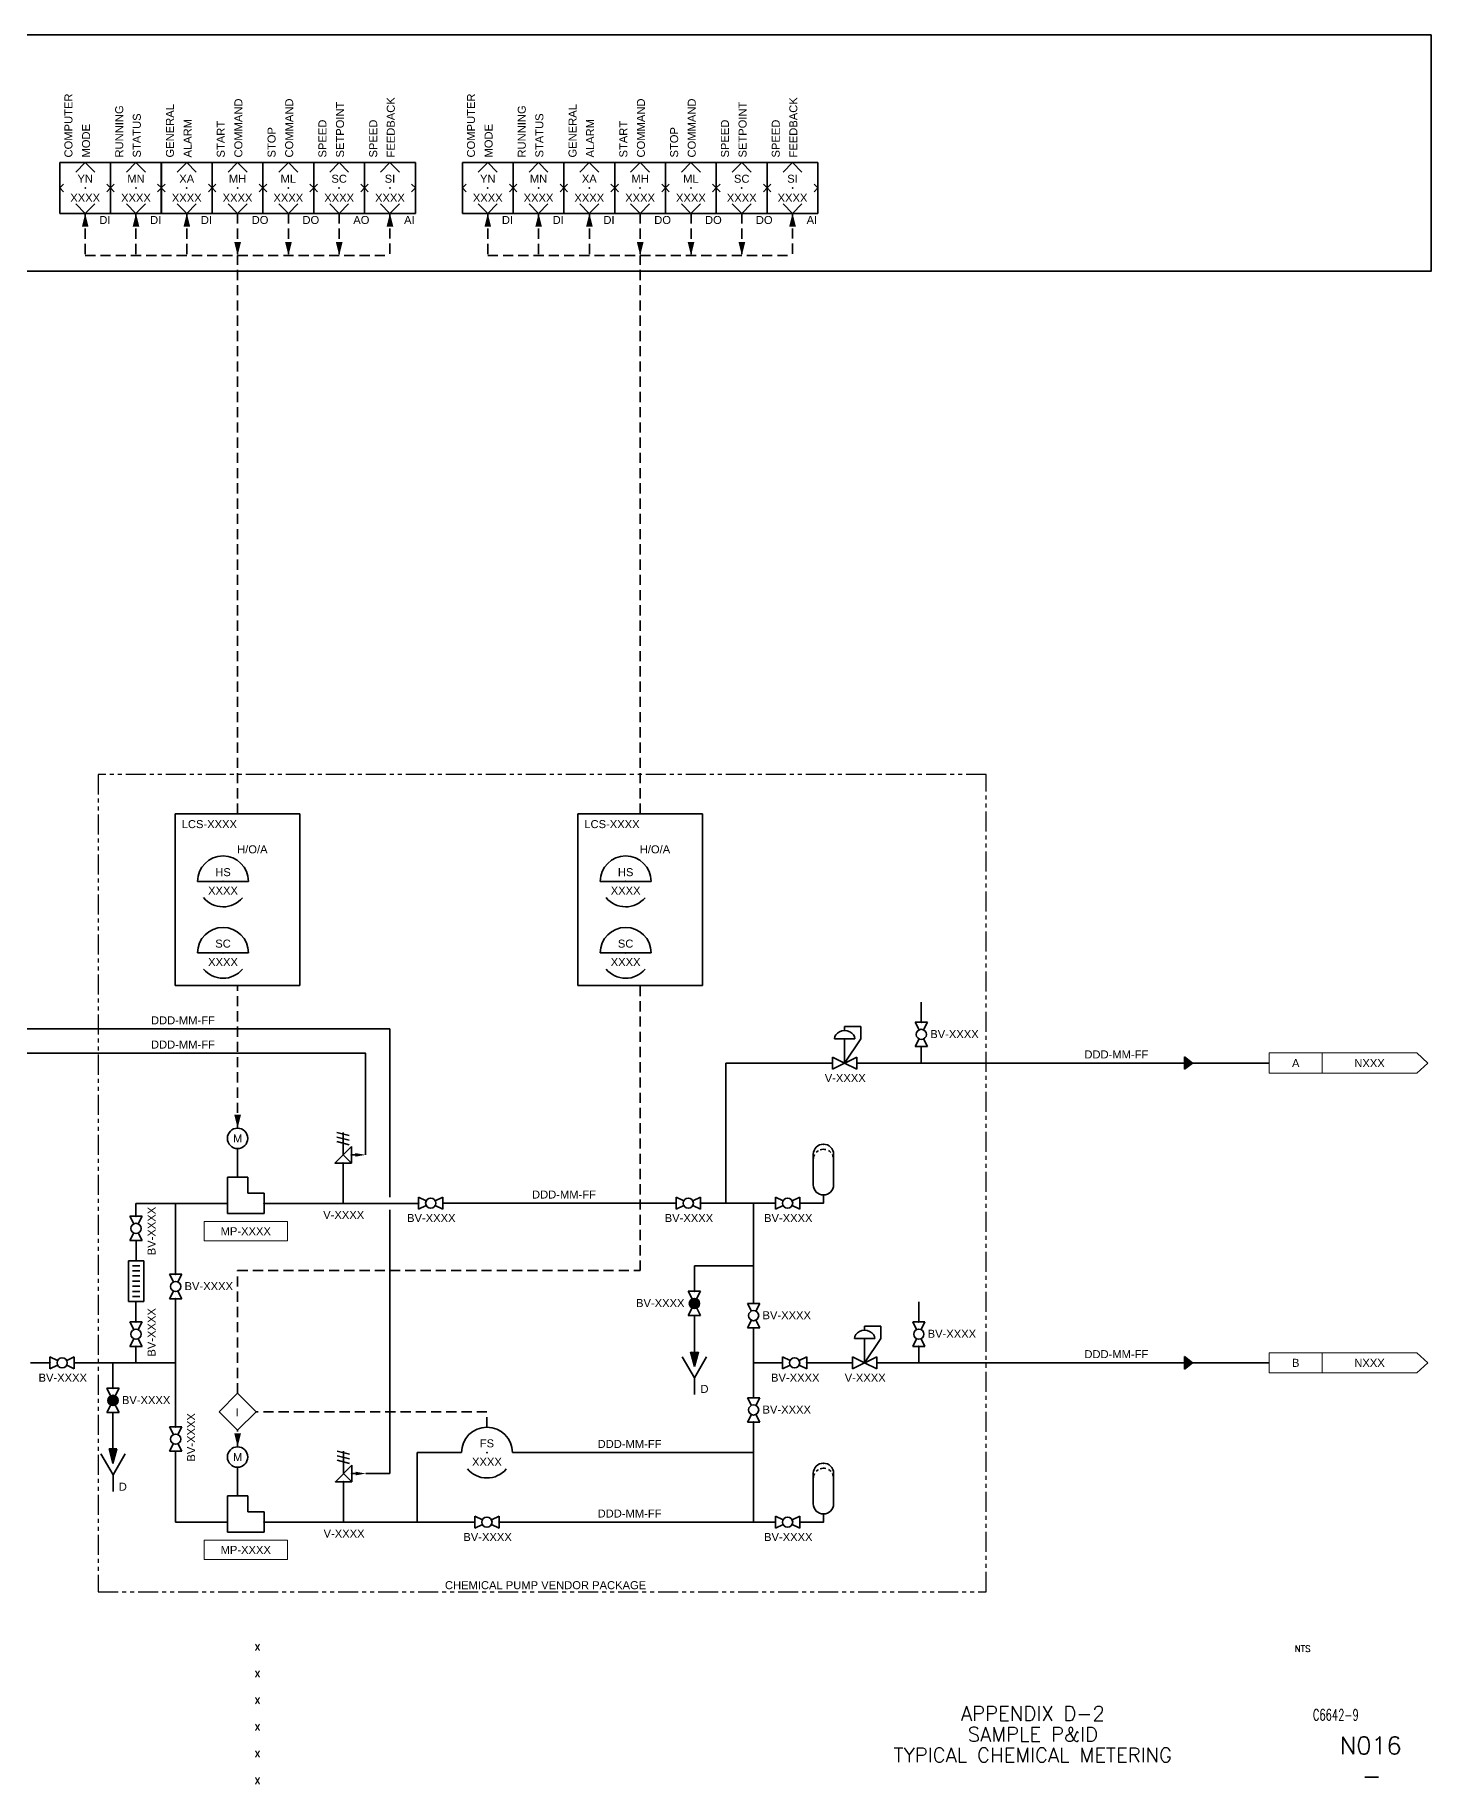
# Paper-space layout '06-Typical Chemical Metering - A1 Sheet' of a CAD drawing. Extents: x 49 to 816, y 22 to 569.
# Drawn here: x 380 to 816, y 23 to 569 of the extents above; entities that cross this region are included whole.
import ezdxf
from ezdxf.enums import TextEntityAlignment as Align

# ---------------------------------------------------------------- set-up
doc = ezdxf.new("R2010")
doc.units = 0
doc.linetypes.add('HIDDEN2', pattern=[4.7625, 3.175, -1.5875])
doc.linetypes.add('PHANTOM2', pattern=[1.25, 0.625, -0.125, 0.125, -0.125, 0.125, -0.125])
doc.layers.add('BOR-A1', color=7, linetype='Continuous')
for name, color, linetype, lineweight in [('D-EQPM', 4, 'Continuous', 35), ('D-MINOR', 4, 'Continuous', 35), ('D-VALV', 4, 'Continuous', 35), ('G-ANNO-SYMB', 1, 'Continuous', 13), ('N-ANNO-TEXT', 3, 'Continuous', 18), ('N-INST', 4, 'Continuous', 35), ('N-SGNL-ELEC', 4, 'HIDDEN2', 35), ('N-VNDR', 3, 'PHANTOM2', 25)]:
    doc.layers.add(name, color=color, linetype=linetype, lineweight=lineweight)
doc.styles.add('_CGS_2-5_NOTES', font='arial.ttf', dxfattribs={"height": 2.5})
doc.styles.add('_CGS_2-5_SYMBOL', font='arial.ttf', dxfattribs={"height": 2.5})
doc.styles.add('STD2-0', font='simplex.shx', dxfattribs={"height": 2})
doc.styles.add('STD3-5', font='simplex.shx', dxfattribs={"height": 3.5})
doc.styles.add('STD4-5', font='simplex.shx', dxfattribs={"height": 4.5})
doc.styles.add('STD5-5', font='SIMPLEX')

# ---------------------------------------------------------------- blocks, each defined once
blk = doc.blocks.new('CGS A1 TITLE ATT')
at = {"layer": 'BOR-A1', "color": 1}
for tag, p, height, style in [('DATE', (448.47, 64.4), 2, 'STD2-0'), ('DRAWN', (448.47, 56.08), 2, 'STD2-0'), ('DESIGNER', (448.47, 47.76), 2, 'STD2-0'), ('FILE', (783.85, 42.55), 3.5, 'STD3-5'), ('CHECKED', (448.47, 39.44), 2, 'STD2-0'), ('ENGINEER', (448.47, 31.12), 2, 'STD2-0'), ('AD909', (787.49, 32), 5.5, 'STD5-5'), ('APPROVED', (448.47, 22.72), 2, 'STD2-0')]:
    blk.add_attdef(tag, p, '', height=height, dxfattribs=dict(at, style=style))
at = {"layer": 'BOR-A1', "color": 1, "style": 'STD2-0', "flags": 4}
blk.add_attdef('SCALE', (773.37, 64), '', height=2, dxfattribs=at)
at = {"layer": 'BOR-A1', "color": 1, "style": 'STD4-5'}
for tag, p in [('TITLE-1', (691.59, 44.75)), ('TITLE-2', (691.59, 38.25)), ('TITLE-3', (691.59, 31.75)), ('TITLE-4', (691.59, 25.25))]:
    blk.add_attdef(tag, text='', height=4.5, dxfattribs=at).set_placement(p, align=Align.MIDDLE_CENTER)
at = {"layer": 'BOR-A1', "color": 1, "style": 'STD5-5'}
blk.add_attdef('999', text='', height=5.5, dxfattribs=at).set_placement((800.49, 22.5), align=Align.RIGHT)
blk = doc.blocks.new('_D_VALVE_BALL - NORMALLY OPEN')
for p, q in [((2.39, 0.71), (0, 1.9)), ((0, 1.9), (0, -1.9)), ((5.23, 0.71), (7.62, 1.9)), ((7.62, 1.9), (7.62, -1.9)), ((0, -1.9), (2.39, -0.71)), ((7.62, -1.9), (5.23, -0.71))]:
    blk.add_line(p, q)
blk.add_circle((3.81, 0), 1.59)
for p in [(0, 0), (7.62, 0)]:
    blk.add_point(p)
blk = doc.blocks.new('_D_VALVE_BALL - NORMALLY CLOSED')
h = blk.add_hatch(color=256)
edge = h.paths.add_edge_path()
edge.add_arc((3.81, 0), 1.589, 0, 360)
for p, q in [((7.62, -1.905), (0, 1.905)), ((0, 1.905), (0, -1.905)), ((0, -1.905), (3.81, 0)), ((3.81, 0), (7.62, 1.905)), ((7.62, 1.905), (7.62, -1.905))]:
    blk.add_line(p, q)
blk.add_circle((3.81, 0), 1.589)
for p in [(0, 0), (3.81, 0), (7.62, 0)]:
    blk.add_point(p)
blk = doc.blocks.new('_N_INST_FIELD_OP ACCESS')
for start, end in [(0, 180), (219.6995, 319.7606)]:
    blk.add_arc((0, 0), 7.94, start, end)
blk.add_point((0, 0))
at = {"style": '_CGS_2-5_SYMBOL'}
blk.add_attdef('ABB', (4.41, 8.76), '', height=2.5, dxfattribs=at)
for tag, p in [('TAG', (0, 1.63)), ('NO', (0, -4.12))]:
    blk.add_attdef(tag, text='', height=2.5, dxfattribs=at).set_placement(p, align=Align.CENTER)
blk = doc.blocks.new('_D_VALVE_RELIEF - PRESSURE')
for p, q in [((1.8796, 12.4333), (-1.9558, 13.3477)), ((-1.9558, 11.9507), (1.8796, 10.9855)), ((0, 6.4135), (0, 13.3477)), ((1.8796, 9.5885), (-1.9558, 10.5283)), ((2.5527, 3.8608), (-0.0127, 6.4008)), ((2.5527, 6.4008), (4.6101, 6.4008)), ((0, 3.8608), (0, 0))]:
    blk.add_line(p, q)
at = {"flags": 128}
blk.add_lwpolyline([(2.5527, 8.9662), (2.5527, 3.8608), (-2.5527, 3.8608)], close=True, dxfattribs=at)
for p in [(2.5527, 6.4008), (-0.0127, 3.8608)]:
    blk.add_point(p)
blk.add_solid([(3.8227, 5.842), (6.9977, 6.4008), (3.8227, 6.9596)])
blk = doc.blocks.new('_N_INST_PANEL_OP ACCESS')
blk.add_line((-7.95, 0), (7.95, 0))
for start, end in [(0, 180), (219.6995, 319.7606)]:
    blk.add_arc((0, 0), 7.94, start, end)
at = {"ltscale": 0.0508}
blk.add_point((0, 0), dxfattribs=at)
at = {"style": '_CGS_2-5_SYMBOL'}
blk.add_attdef('ABB', (4.41, 8.76), '', height=2.5, dxfattribs=at)
for tag, p in [('TAG', (0, 1.63)), ('NO', (0, -4.12))]:
    blk.add_attdef(tag, text='', height=2.5, dxfattribs=at).set_placement(p, align=Align.CENTER)
blk = doc.blocks.new('_N_PLC_FIELD_OP ACCESS')
for p, q in [((-7.94, 15.87), (7.94, 15.87)), ((-7.94, 0), (-7.94, 15.87)), ((0, 15.87), (-2.96, 12.91)), ((2.96, 12.91), (0, 15.87)), ((7.94, 0), (7.94, 15.87)), ((-6.76, 9.11), (-7.94, 7.94)), ((-7.94, 7.94), (-6.76, 6.76)), ((7.94, 7.94), (6.76, 9.11)), ((6.76, 6.76), (7.94, 7.94)), ((7.94, 0), (-7.94, 0)), ((-2.96, 2.96), (0, 0)), ((0, 0), (2.96, 2.96))]:
    blk.add_line(p, q)
blk.add_point((0, 7.94))
at = {"style": '_CGS_2-5_SYMBOL'}
for tag, p in [('DESCRIPTION1', (-3.99, 16.48)), ('DESCRIPTION2', (1.51, 16.48)), ('DESCRIPTION3', (7.01, 16.48))]:
    blk.add_attdef(tag, p, '', height=2.5, rotation=90, dxfattribs=at)
for tag, p in [('TAG', (0, 9.57)), ('NO', (0, 3.62))]:
    blk.add_attdef(tag, text='', height=2.5, dxfattribs=at).set_placement(p, align=Align.CENTER)
blk.add_attdef('ABB', (4.41, -3.31), '', height=2.5, dxfattribs=at)
blk = doc.blocks.new('REFa')
for p, q in [((29.5148, 3.175), (0, 3.175)), ((0, -3.175), (0, 3.175)), ((32.9692, 0), (29.5148, 3.175)), ((29.5148, -3.175), (32.9692, 0)), ((0, -3.175), (29.5148, -3.175))]:
    blk.add_line(p, q)
at = {"style": '_CGS_2-5_NOTES'}
blk.add_attdef('A', text='', height=2.5, dxfattribs=at).set_placement((14.7574, 0), align=Align.MIDDLE_CENTER)
blk = doc.blocks.new('REFb')
for p, q in [((0, 3.175), (0, -3.175)), ((0, 3.175), (16.6116, 3.175)), ((16.6116, -3.175), (16.6116, 3.175)), ((16.6116, -3.175), (0, -3.175))]:
    blk.add_line(p, q)
at = {"style": '_CGS_2-5_SYMBOL'}
blk.add_attdef('A', text='', height=2.5, dxfattribs=at).set_placement((8.3058, 0), align=Align.MIDDLE_CENTER)
blk = doc.blocks.new('_D_MISC_PULSATION DAMPER')
for p, q in [((-3.18, 5.71), (-3.18, 15.24)), ((3.18, 5.71), (3.18, 15.24)), ((-0.02, 0), (-0.02, 2.57))]:
    blk.add_line(p, q)
at = {"extrusion": (0, 0, -1)}
for centre, start, end in [((0.01, 15.24), 0, 180), ((0.01, 13.65), 44.5147, 59.8098), ((0.01, 13.65), 72.1985, 104.5048), ((0.01, 13.65), 119.303, 137.5341), ((0.01, 13.65), 0, 29.609), ((0.01, 13.65), 151.5521, 180)]:
    blk.add_arc(centre, 3.17, start, end, dxfattribs=at)
blk.add_arc((-0.01, 5.71), 3.17, 180, 0)
for p in [(0, 18.41), (0, 0)]:
    blk.add_point(p)
blk = doc.blocks.new('_D_MISC_DRAIN')
for p, q in [((-0.1, -4.6), (-1.32, 0)), ((-1.32, 0), (1.14, 0)), ((-0.1, -4.6), (-1.02, 0)), ((-0.1, -4.6), (-0.74, 0)), ((-0.1, -4.6), (-0.41, 0)), ((-0.1, -4.6), (1.14, 0)), ((-0.1, -4.6), (0.71, 0)), ((-0.1, -4.6), (0.33, 0)), ((0, 0), (-0.1, -4.6)), ((-0.08, -8.13), (-3.89, -1.55)), ((-0.08, -8.13), (3.73, -1.55)), ((-0.08, -8.13), (-0.08, -13.36))]:
    blk.add_line(p, q)
at = {"style": '_CGS_2-5_SYMBOL'}
blk.add_text('D', height=2.5, dxfattribs=at).set_placement((1.72, -11.85), align=Align.MIDDLE_LEFT)
blk = doc.blocks.new('_D_PUMP_RECIPROCATING - METERING (POSITIVE DISPLACEMENT)')
at = {"ltscale": 0.0508}
for p, q in [((0, -3.17), (0, 8.26)), ((0, 8.26), (6.35, 8.26)), ((6.35, 8.26), (6.35, 3.18)), ((6.35, 3.18), (11.43, 3.18)), ((11.43, 3.18), (11.43, -3.17)), ((11.43, -3.17), (0, -3.17))]:
    blk.add_line(p, q, dxfattribs=at)
for p in [(0, 0), (11.43, 0)]:
    blk.add_point(p, dxfattribs=at)
at = {"style": '_CGS_2-5_SYMBOL'}
blk.add_attdef('XX', text='', height=2.5, dxfattribs=at).set_placement((12.74, -4.1), align=Align.TOP_LEFT)
blk = doc.blocks.new('_D_VALVE_PRESSURE REDUCING - SELF CONTAINED')
for p, q in [((8.89, 11.43), (3.81, 11.43)), ((3.81, 11.43), (3.81, 10.13)), ((8.89, 7.62), (8.89, 11.43)), ((0.63, 7.59), (6.99, 7.59)), ((3.81, 0), (8.89, 7.62)), ((3.81, 0), (3.81, 7.59)), ((3.81, 0), (0, 1.9)), ((0, 1.9), (0, -1.9)), ((0, -1.9), (7.62, 1.9)), ((7.62, -1.9), (3.81, 0)), ((7.62, 1.9), (7.62, -1.9))]:
    blk.add_line(p, q)
blk.add_ellipse((3.8, 7.6), major_axis=(3.18, 0), ratio=0.8, start_param=0, end_param=3.141593)
blk = doc.blocks.new('_D_ACTUATOR_ELECTRIC MOTOR')
at = {"flags": 128}
blk.add_lwpolyline([(0, 0), (0, 8.89)], dxfattribs=at)
blk.add_circle((0, 12.08), 3.18)
blk.add_point((0, 0))
at = {"style": '_CGS_2-5_SYMBOL'}
blk.add_text('M', height=2.5, dxfattribs=at).set_placement((0.02, 12.04), align=Align.MIDDLE_CENTER)
blk.add_attdef('XXX', text='', height=2.5, dxfattribs=at).set_placement((0.74, 8.07), align=Align.TOP_LEFT)
blk = doc.blocks.new('_D_MISC_CALIBRATION COLUMN')
for p, q in [((-2.3368, 19.05), (-2.3368, 6.35)), ((2.4384, 19.05), (-2.3114, 19.05)), ((1.1684, 17.5514), (-1.0668, 17.5514)), ((2.4384, 19.05), (2.4384, 6.35)), ((1.1684, 15.9512), (-1.0668, 15.9512)), ((1.1684, 14.351), (-1.0668, 14.351)), ((1.1684, 12.7508), (-1.0668, 12.7508)), ((1.1684, 11.1506), (-1.0668, 11.1506)), ((2.4384, 6.35), (-2.3114, 6.35)), ((1.1684, 9.5504), (-1.0668, 9.5504)), ((1.1684, 7.9502), (-1.0668, 7.9502)), ((0, 6.35), (0, 0))]:
    blk.add_line(p, q)

psp = doc.layouts.new('06-Typical Chemical Metering - A1 Sheet')

# ---------------------------------------------------------------- linework, layer by layer
at = {"layer": 'D-MINOR'}
for p, q in [((595.69, 204.15), (595.69, 247.89)), ((595.69, 247.89), (628.97, 247.89)), ((636.59, 247.89), (765.42, 247.89)), ((476.09, 212.82), (476.09, 204.05)), ((439.93, 204.05), (411.36, 204.05)), ((411.36, 200.06), (411.36, 204.05)), ((423.75, 204.05), (423.75, 181.93)), ((499.63, 204.05), (451.36, 204.05)), ((580.12, 204.15), (507.25, 204.15)), ((611.16, 204.15), (587.74, 204.15)), ((604.34, 204.15), (604.34, 172.82)), ((618.78, 204.15), (626.16, 204.15)), ((490.63, 119.69), (490.63, 202.05)), ((411.42, 186.09), (411.42, 192.44)), ((585.84, 184.58), (604.34, 184.58)), ((423.75, 174.31), (423.75, 154.28)), ((585.84, 169.01), (585.84, 157.72)), ((604.34, 165.2), (604.34, 143.36)), ((411.36, 159.42), (411.36, 154.28)), ((384.47, 154.28), (378.39, 154.28)), ((392.09, 154.28), (423.75, 154.28)), ((404.17, 146.34), (404.17, 154.28)), ((423.75, 134.26), (423.75, 154.28)), ((613.34, 154.28), (604.34, 154.28)), ((620.96, 154.28), (635.2, 154.28)), ((642.82, 154.28), (765.42, 154.28)), ((404.17, 138.72), (404.17, 127.43)), ((604.34, 135.74), (604.34, 104.52)), ((423.75, 104.52), (423.75, 126.64)), ((513.08, 126.24), (499.26, 126.24)), ((499.26, 126.24), (499.26, 104.52)), ((528.95, 126.24), (604.34, 126.24)), ((483.21, 119.69), (490.63, 119.69)), ((423.75, 104.52), (439.93, 104.52)), ((517.2, 104.52), (451.36, 104.52)), ((524.82, 104.52), (611.16, 104.52)), ((618.78, 104.52), (626.16, 104.52))]:
    psp.add_line(p, q, dxfattribs=at)
at = {"layer": 'D-MINOR', "ltscale": 0.001}
for p, q in [((738.93, 245.95), (738.93, 249.84)), ((738.93, 249.84), (741.42, 247.89)), ((741.42, 247.89), (738.93, 245.95)), ((738.93, 152.33), (738.93, 156.23)), ((738.93, 156.23), (741.42, 154.28)), ((741.42, 154.28), (738.93, 152.33))]:
    psp.add_line(p, q, dxfattribs=at)
at = {"layer": 'D-MINOR'}
for points in [[(353.16, 239.24), (353.16, 258.55), (490.63, 258.55), (490.63, 206.05)], [(359.24, 239.24), (359.24, 250.98), (483.08, 250.98), (483.08, 219.22)]]:
    psp.add_lwpolyline(points, dxfattribs=at)
at = {"layer": 'D-MINOR', "ltscale": 0.1, "extrusion": (0, 0, -1)}
for points in [[(-738.93, 245.95), (-738.93, 249.84), (-741.42, 247.89)], [(-738.93, 152.33), (-738.93, 156.23), (-741.42, 154.28)]]:
    psp.add_solid(points, dxfattribs=at)
at = {"layer": 'N-ANNO-TEXT', "color": 4}
for points in [[(458.65, 192.37), (432.65, 192.37), (432.65, 198.37), (458.65, 198.37)], [(458.65, 92.84), (432.65, 92.84), (432.65, 98.84), (458.65, 98.84)]]:
    psp.add_lwpolyline(points, close=True, dxfattribs=at)
at = {"layer": 'N-INST'}
for p, q in [((423.64, 325.78), (462.57, 325.78)), ((423.64, 272.13), (423.64, 325.78)), ((462.57, 325.78), (462.57, 272.13)), ((549.44, 325.78), (588.37, 325.78)), ((549.44, 272.13), (549.44, 325.78)), ((588.37, 325.78), (588.37, 272.13)), ((423.64, 272.13), (462.57, 272.13)), ((549.44, 272.13), (588.37, 272.13)), ((656.74, 260.66), (656.74, 266.92)), ((656.74, 253.04), (656.74, 247.89)), ((585.84, 176.63), (585.84, 184.58)), ((655.94, 167.04), (655.94, 173.31)), ((655.94, 159.42), (655.94, 154.28)), ((585.85, 149.6), (582.04, 156.17)), ((585.83, 153.13), (584.61, 157.72)), ((585.83, 153.13), (584.91, 157.72)), ((585.83, 153.13), (585.19, 157.72)), ((585.83, 153.13), (585.52, 157.72)), ((585.83, 153.13), (587.07, 157.72)), ((585.83, 153.13), (586.64, 157.72)), ((585.83, 153.13), (586.26, 157.72)), ((585.93, 157.72), (585.83, 153.13)), ((585.85, 149.6), (589.66, 156.17)), ((585.85, 149.6), (585.85, 144.36)), ((476.21, 113.29), (476.21, 104.52))]:
    psp.add_line(p, q, dxfattribs=at)
psp.add_lwpolyline([(48.99, 569), (816, 569), (816, 495.21), (48.99, 495.21)], close=True, dxfattribs=at)
at = {"layer": 'N-INST', "flags": 128}
psp.add_lwpolyline([(437.32, 138.99), (443.11, 133.21), (448.89, 138.99), (443.11, 144.77)], close=True, dxfattribs=at)
at = {"layer": 'N-SGNL-ELEC'}
for p, q in [((395.49, 513.28), (395.49, 500.11)), ((411.36, 513.28), (411.36, 500.11)), ((427.24, 513.28), (427.24, 500.11)), ((443.11, 513.28), (443.11, 500.11)), ((458.99, 513.28), (458.99, 500.11)), ((474.86, 513.28), (474.86, 500.11)), ((490.72, 513.35), (490.72, 500.11)), ((521.28, 513.28), (521.28, 500.11)), ((537.16, 513.28), (537.16, 500.11)), ((553.03, 513.28), (553.03, 500.11)), ((568.91, 513.28), (568.91, 500.11)), ((584.78, 513.28), (584.78, 500.11)), ((600.66, 513.28), (600.66, 500.11)), ((616.51, 513.35), (616.51, 500.11)), ((395.49, 500.11), (490.72, 500.11)), ((443.11, 325.78), (443.11, 500.11)), ((521.28, 500.11), (616.51, 500.11)), ((568.91, 325.78), (568.91, 500.11)), ((443.1, 227.56), (443.11, 272.13)), ((568.91, 183.07), (568.91, 272.13)), ((443.11, 144.77), (443.11, 183.07)), ((443.11, 183.07), (568.91, 183.07)), ((521.01, 138.99), (448.89, 138.99)), ((521.01, 134.17), (521.01, 138.99)), ((443.11, 128.02), (443.11, 133.21))]:
    psp.add_line(p, q, dxfattribs=at)
at = {"layer": 'N-SGNL-ELEC', "linetype": 'Continuous'}
for points in [[(395.49, 513.28, 0, 2.1, 0), (395.49, 509.08, 2.1, 2.1, 0)], [(411.36, 513.28, 0, 2.1, 0), (411.36, 509.08, 2.1, 2.1, 0)], [(427.24, 513.28, 0, 2.1, 0), (427.24, 509.08, 2.1, 2.1, 0)], [(490.72, 513.35, 0, 2.1, 0), (490.72, 509.15, 2.1, 2.1, 0)], [(521.28, 513.28, 0, 2.1, 0), (521.28, 509.08, 2.1, 2.1, 0)], [(537.16, 513.28, 0, 2.1, 0), (537.16, 509.08, 2.1, 2.1, 0)], [(553.03, 513.28, 0, 2.1, 0), (553.03, 509.08, 2.1, 2.1, 0)], [(616.51, 513.35, 0, 2.1, 0), (616.51, 509.15, 2.1, 2.1, 0)], [(443.11, 500.11, 0, 2.1, 0), (443.11, 504.31, 2.1, 2.1, 0)], [(458.99, 500.11, 0, 2.1, 0), (458.99, 504.31, 2.1, 2.1, 0)], [(474.86, 500.11, 0, 2.1, 0), (474.86, 504.31, 2.1, 2.1, 0)], [(568.91, 500.11, 0, 2.1, 0), (568.91, 504.31, 2.1, 2.1, 0)], [(584.78, 500.11, 0, 2.1, 0), (584.78, 504.31, 2.1, 2.1, 0)], [(600.66, 500.11, 0, 2.1, 0), (600.66, 504.31, 2.1, 2.1, 0)], [(443.11, 227.56, 0, 2.1, 0), (443.11, 231.76, 2.1, 2.1, 0)], [(443.11, 128.02, 0, 2.1, 0), (443.11, 132.22, 2.1, 2.1, 0)]]:
    psp.add_lwpolyline(points, format="xyseb", dxfattribs=at)
at = {"layer": 'N-VNDR', "linetype": 'PHANTOM2', "ltscale": 10}
psp.add_lwpolyline([(676.95, 338.02), (399.51, 338.02), (399.51, 82.7), (676.95, 82.7)], close=True, dxfattribs=at)

# ---------------------------------------------------------------- block references
ref = psp.add_blockref('CGS A1 TITLE ATT', (0, 0))
ref.add_attrib('TITLE-1', 'APPENDIX D-2', dxfattribs={"layer": 'BOR-A1', "color": 1, "height": 4.5, "style": 'STD4-5'}).set_placement((691.59, 44.75), align=Align.MIDDLE_CENTER)
ref.add_attrib('TITLE-2', 'SAMPLE P&ID', dxfattribs={"layer": 'BOR-A1', "color": 1, "height": 4.5, "style": 'STD4-5'}).set_placement((691.59, 38.25), align=Align.MIDDLE_CENTER)
ref.add_attrib('TITLE-3', 'TYPICAL CHEMICAL METERING', dxfattribs={"layer": 'BOR-A1', "color": 1, "height": 4.5, "style": 'STD4-5'}).set_placement((691.59, 31.75), align=Align.MIDDLE_CENTER)
ref.add_attrib('AD909', 'N016', (787.49, 32), dxfattribs={"layer": 'BOR-A1', "color": 1, "height": 5.5, "style": 'STD5-5'})
ref.add_attrib('FILE', 'C6642-9', (779.08, 42.56), dxfattribs={"layer": 'BOR-A1', "color": 1, "height": 3.5, "style": 'STD3-5', "width": 0.65})
ref.add_attrib('SCALE', 'NTS', (773.37, 64), dxfattribs={"layer": 'BOR-A1', "color": 1, "height": 2, "style": 'STD2-0'})
ref.add_attrib('DATE', 'X', (448.47, 64.4), dxfattribs={"layer": 'BOR-A1', "color": 1, "height": 2, "style": 'STD2-0'})
ref.add_attrib('DRAWN', 'X', (448.47, 56.08), dxfattribs={"layer": 'BOR-A1', "color": 1, "height": 2, "style": 'STD2-0'})
ref.add_attrib('DESIGNER', 'X', (448.47, 47.76), dxfattribs={"layer": 'BOR-A1', "color": 1, "height": 2, "style": 'STD2-0'})
ref.add_attrib('CHECKED', 'X', (448.47, 39.44), dxfattribs={"layer": 'BOR-A1', "color": 1, "height": 2, "style": 'STD2-0'})
ref.add_attrib('ENGINEER', 'X', (448.47, 31.12), dxfattribs={"layer": 'BOR-A1', "color": 1, "height": 2, "style": 'STD2-0'})
ref.add_attrib('APPROVED', 'X', (448.47, 22.72), dxfattribs={"layer": 'BOR-A1', "color": 1, "height": 2, "style": 'STD2-0'})
ref.add_attrib('999', '-', dxfattribs={"layer": 'BOR-A1', "color": 1, "height": 5.5, "style": 'STD5-5'}).set_placement((800.49, 22.5), align=Align.RIGHT)
at = {"layer": 'D-EQPM'}
for name, p in [('_D_PUMP_RECIPROCATING - METERING (POSITIVE DISPLACEMENT)', (439.93, 204.05)), ('_D_MISC_DRAIN', (404.26, 127.43)), ('_D_PUMP_RECIPROCATING - METERING (POSITIVE DISPLACEMENT)', (439.93, 104.52))]:
    psp.add_blockref(name, p, dxfattribs=at)
at = {"layer": 'D-VALV'}
for name, p in [('_D_VALVE_PRESSURE REDUCING - SELF CONTAINED', (628.97, 247.89)), ('_D_VALVE_RELIEF - PRESSURE', (476.09, 212.82)), ('_D_MISC_PULSATION DAMPER', (626.16, 204.15)), ('_D_VALVE_PRESSURE REDUCING - SELF CONTAINED', (635.2, 154.28)), ('_D_VALVE_RELIEF - PRESSURE', (476.21, 113.29)), ('_D_MISC_PULSATION DAMPER', (626.16, 104.52))]:
    psp.add_blockref(name, p, dxfattribs=at)
at = {"layer": 'D-VALV', "ltscale": 0.0508}
for p, rotation in [((656.74, 260.66), 270), ((411.36, 200.06), 270), ((423.75, 174.31), 90), ((604.34, 165.2), 90), ((411.36, 167.04), 270), ((655.94, 167.04), 270), ((604.34, 135.74), 90), ((423.75, 126.64), 90)]:
    psp.add_blockref('_D_VALVE_BALL - NORMALLY OPEN', p, dxfattribs=dict(at, rotation=rotation))
for p in [(499.63, 204.15), (580.12, 204.15), (611.16, 204.15), (384.47, 154.28), (613.34, 154.28), (517.2, 104.52), (611.16, 104.52)]:
    psp.add_blockref('_D_VALVE_BALL - NORMALLY OPEN', p, dxfattribs=at)
at = {"layer": 'D-VALV'}
for p, rotation in [((585.84, 176.63), 270), ((404.17, 138.72), 90)]:
    psp.add_blockref('_D_VALVE_BALL - NORMALLY CLOSED', p, dxfattribs=dict(at, rotation=rotation))
at = {"layer": 'G-ANNO-SYMB'}
for name, p, values in [('REFb', (765.42, 247.88), {'A': 'A'}), ('REFa', (782.03, 247.88), {'A': 'NXXX'}), ('REFb', (765.42, 154.27), {'A': 'B'}), ('REFa', (782.03, 154.27), {'A': 'NXXX'})]:
    psp.add_blockref(name, p, dxfattribs=at).add_auto_attribs(values)
at = {"layer": 'N-INST'}
for name, p, values in [('_N_PLC_FIELD_OP ACCESS', (395.49, 513.28), {'DESCRIPTION2': ' MODE', 'DESCRIPTION1': ' COMPUTER', 'TAG': 'YN', 'NO': 'XXXX', 'ABB': 'DI'}), ('_N_PLC_FIELD_OP ACCESS', (411.35, 513.28), {'DESCRIPTION2': ' STATUS', 'DESCRIPTION1': ' RUNNING ', 'TAG': 'MN', 'NO': 'XXXX', 'ABB': 'DI'}), ('_N_PLC_FIELD_OP ACCESS', (427.21, 513.28), {'DESCRIPTION2': ' ALARM', 'DESCRIPTION1': ' GENERAL', 'TAG': 'XA', 'NO': 'XXXX', 'ABB': 'DI'}), ('_N_PLC_FIELD_OP ACCESS', (443.09, 513.28), {'DESCRIPTION2': ' COMMAND', 'DESCRIPTION1': ' START', 'TAG': 'MH', 'NO': 'XXXX', 'ABB': 'DO'}), ('_N_PLC_FIELD_OP ACCESS', (458.96, 513.28), {'DESCRIPTION2': ' COMMAND', 'DESCRIPTION1': ' STOP', 'TAG': 'ML', 'NO': 'XXXX', 'ABB': 'DO'}), ('_N_PLC_FIELD_OP ACCESS', (474.84, 513.28), {'DESCRIPTION2': ' SETPOINT', 'DESCRIPTION1': ' SPEED', 'TAG': 'SC', 'NO': 'XXXX', 'ABB': 'AO'}), ('_N_PLC_FIELD_OP ACCESS', (490.71, 513.28), {'DESCRIPTION2': ' FEEDBACK', 'DESCRIPTION1': ' SPEED', 'TAG': 'SI', 'NO': 'XXXX', 'ABB': 'AI'}), ('_N_PLC_FIELD_OP ACCESS', (521.27, 513.28), {'DESCRIPTION2': ' MODE', 'DESCRIPTION1': ' COMPUTER', 'TAG': 'YN', 'NO': 'XXXX', 'ABB': 'DI'}), ('_N_PLC_FIELD_OP ACCESS', (537.13, 513.28), {'DESCRIPTION2': ' STATUS', 'DESCRIPTION1': ' RUNNING ', 'TAG': 'MN', 'NO': 'XXXX', 'ABB': 'DI'}), ('_N_PLC_FIELD_OP ACCESS', (552.99, 513.28), {'DESCRIPTION2': ' ALARM', 'DESCRIPTION1': ' GENERAL', 'TAG': 'XA', 'NO': 'XXXX', 'ABB': 'DI'}), ('_N_PLC_FIELD_OP ACCESS', (568.87, 513.28), {'DESCRIPTION2': ' COMMAND', 'DESCRIPTION1': ' START', 'TAG': 'MH', 'NO': 'XXXX', 'ABB': 'DO'}), ('_N_PLC_FIELD_OP ACCESS', (584.74, 513.28), {'DESCRIPTION2': ' COMMAND', 'DESCRIPTION1': ' STOP', 'TAG': 'ML', 'NO': 'XXXX', 'ABB': 'DO'}), ('_N_PLC_FIELD_OP ACCESS', (600.62, 513.28), {'DESCRIPTION2': ' SETPOINT', 'DESCRIPTION1': ' SPEED', 'TAG': 'SC', 'NO': 'XXXX', 'ABB': 'DO'}), ('_N_PLC_FIELD_OP ACCESS', (616.49, 513.28), {'DESCRIPTION2': ' FEEDBACK', 'DESCRIPTION1': ' SPEED', 'TAG': 'SI', 'NO': 'XXXX', 'ABB': 'AI'}), ('_N_INST_PANEL_OP ACCESS', (438.55, 304.64), {'NO': 'XXXX', 'TAG': 'HS', 'ABB': 'H/O/A'}), ('_N_INST_PANEL_OP ACCESS', (564.35, 304.64), {'NO': 'XXXX', 'TAG': 'HS', 'ABB': 'H/O/A'}), ('_N_INST_FIELD_OP ACCESS', (521.01, 126.24), {'NO': 'XXXX', 'TAG': 'FS'})]:
    psp.add_blockref(name, p, dxfattribs=at).add_auto_attribs(values)
ref = psp.add_blockref('_N_INST_PANEL_OP ACCESS', (438.55, 282.32), dxfattribs=at)
ref.add_attrib('NO', 'XXXX', dxfattribs={"layer": '0', "height": 2.5, "style": '_CGS_2-5_SYMBOL'}).set_placement((438.55, 278.21), align=Align.CENTER)
ref.add_attrib('TAG', 'SC', dxfattribs={"layer": '0', "height": 2.5, "style": '_CGS_2-5_SYMBOL'}).set_placement((438.55, 283.96), align=Align.CENTER)
ref = psp.add_blockref('_N_INST_PANEL_OP ACCESS', (564.35, 282.32), dxfattribs=at)
ref.add_attrib('NO', 'XXXX', dxfattribs={"layer": '0', "height": 2.5, "style": '_CGS_2-5_SYMBOL'}).set_placement((564.35, 278.21), align=Align.CENTER)
ref.add_attrib('TAG', 'SC', dxfattribs={"layer": '0', "height": 2.5, "style": '_CGS_2-5_SYMBOL'}).set_placement((564.35, 283.96), align=Align.CENTER)
for p in [(443.11, 212.3), (443.11, 112.77)]:
    psp.add_blockref('_D_ACTUATOR_ELECTRIC MOTOR', p, dxfattribs=at)
at = {"layer": 'N-INST', "ltscale": 0.0508}
psp.add_blockref('_D_MISC_CALIBRATION COLUMN', (411.36, 167.04), dxfattribs=at)

# ---------------------------------------------------------------- texts
at = {"layer": 'N-ANNO-TEXT', "color": 4}
for style, p in [('_CGS_2-5_SYMBOL', (445.65, 194.13)), ('_CGS_2-5_NOTES', (445.65, 94.6))]:
    psp.add_text('MP-XXXX', height=2.5, dxfattribs=dict(at, style=style)).set_placement(p, align=Align.CENTER)
at = {"layer": 'N-ANNO-TEXT', "ltscale": 15, "style": '_CGS_2-5_SYMBOL'}
psp.add_text('I', height=2.5, dxfattribs=at).set_placement((442.94, 138.8), align=Align.MIDDLE_CENTER)
at = {"layer": 'N-ANNO-TEXT', "char_height": 2.5, "style": '_CGS_2-5_NOTES'}
for s, insert, width, attachment_point in [('LCS-XXXX', (425.64, 323.78), 103.4701, 1), ('LCS-XXXX', (551.44, 323.78), 103.4701, 1), ('DDD-MM-FF', (416.04, 262.49), 42.0547, 1), ('BV-XXXX', (667.1, 258.21), 42.0547, 2), ('DDD-MM-FF', (416.04, 254.93), 42.0547, 1), ('DDD-MM-FF', (707.69, 251.84), 42.0547, 1), ('V-XXXX', (632.97, 244.48), 42.0547, 2), ('DDD-MM-FF', (535.1, 208.09), 42.0547, 1), ('V-XXXX', (476.26, 201.72), 42.0547, 2), ('BV-XXXX', (503.63, 200.75), 42.0547, 2), ('BV-XXXX', (584.13, 200.75), 42.0547, 2), ('BV-XXXX', (615.17, 200.75), 42.0547, 2), ('BV-XXXX', (434.1, 179.48), 42.0547, 2), ('BV-XXXX', (575.17, 174.19), 42.0547, 2), ('BV-XXXX', (614.69, 170.38), 42.0547, 2), ('BV-XXXX', (666.29, 164.6), 42.0547, 2), ('DDD-MM-FF', (707.69, 158.23), 42.0547, 1), ('BV-XXXX', (388.48, 150.88), 42.0547, 2), ('BV-XXXX', (617.35, 150.88), 42.0547, 2), ('V-XXXX', (639.2, 150.87), 42.0547, 2), ('BV-XXXX', (414.53, 143.89), 42.0547, 2), ('BV-XXXX', (614.69, 140.92), 42.0547, 2), ('DDD-MM-FF', (555.59, 130.18), 42.0547, 1), ('DDD-MM-FF', (555.59, 108.46), 42.0547, 1), ('V-XXXX', (476.38, 102.19), 42.0547, 2), ('BV-XXXX', (521.21, 101.12), 42.0547, 2), ('BV-XXXX', (615.17, 101.12), 42.0547, 2)]:
    psp.add_mtext(s, dxfattribs=dict(at, insert=insert, width=width, attachment_point=attachment_point))
at = {"layer": 'N-ANNO-TEXT', "char_height": 2.5, "width": 42.0547, "attachment_point": 2, "rotation": 90, "style": '_CGS_2-5_NOTES'}
for insert in [(414.96, 195.43), (414.96, 163.78), (427.34, 130.99)]:
    psp.add_mtext('BV-XXXX', dxfattribs=dict(at, insert=insert))
at = {"layer": 'N-ANNO-TEXT', "ltscale": 0.75, "insert": (539.33, 83.54), "char_height": 2.5, "width": 270.444, "attachment_point": 8, "style": '_CGS_2-5_NOTES'}
psp.add_mtext('CHEMICAL PUMP VENDOR PACKAGE ', dxfattribs=at)
at = {"layer": 'N-INST', "ltscale": 15, "insert": (587.73, 147.38), "char_height": 2.5, "width": 41.3764, "attachment_point": 1, "style": '_CGS_2-5_NOTES'}
psp.add_mtext('D', dxfattribs=at)

doc.saveas('drawing.dxf')
